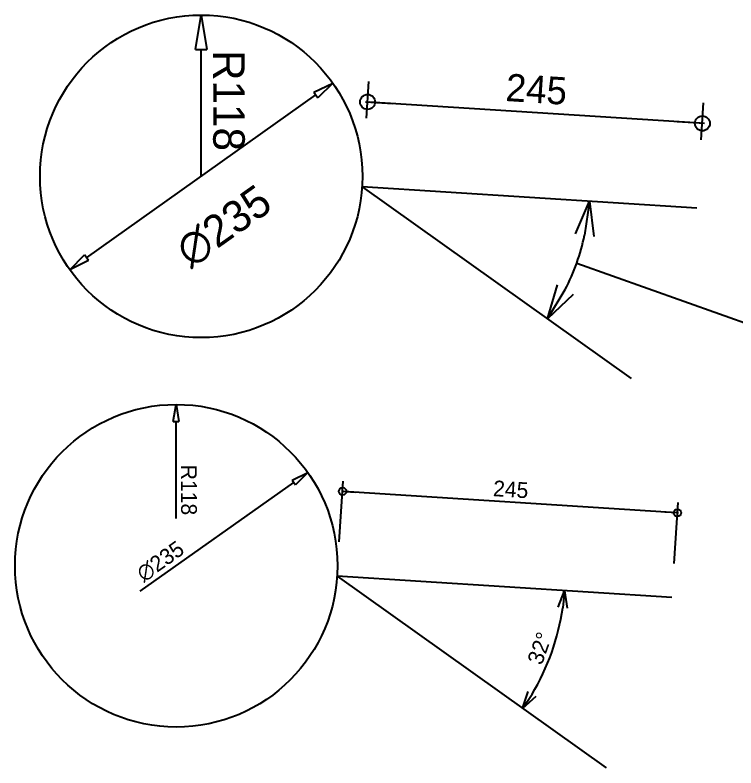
# Model space of a CAD drawing. Extents: x 21989624 to 22000637, y 63564677 to 63589482.
# Drawn here: x 21995311 to 21995836, y 63585097 to 63585646 of the extents above; entities that cross this region are included whole.
import ezdxf

# ---------------------------------------------------------------- set-up
doc = ezdxf.new("R2010")
doc.units = 0
doc.header["$LTSCALE"] = 10
doc.layers.add('2', color=142, linetype='Continuous')
doc.layers.add('DIM', color=2, linetype='Continuous')
doc.styles.add('TXT', font='txt')
doc.dimstyles.new('100', dxfattribs={"dimtxt": 20, "dimasz": 1.5, "dimexe": 15, "dimexo": 50, "dimgap": 7, "dimtad": 1, "dimdec": 0, "dimzin": 1, "dimdsep": 46, "dimtxsty": 'TXT', "dimblk1": 'TT', "dimblk2": 'TT', "dimsah": 1, "dimcen": 20, "dimclrd": 2, "dimclre": 2, "dimclrt": 64, "dimadec": 0, "dimazin": 0, "dimtfac": 0.008, "dimtdec": 0, "dimtix": 1, "dimtofl": 0, "dimtmove": 2, "dimatfit": 2, "dimldrblk": 'TT', "dimfxl": 1, "dimtvp": 0.02, "dimtolj": 1, "dimtzin": 13, "dimarcsym": 0})
doc.dimstyles.new('100$2', dxfattribs={"dimtxt": 23, "dimasz": 25, "dimexe": 15, "dimexo": 50, "dimgap": 7, "dimtad": 1, "dimdec": 0, "dimzin": 1, "dimdsep": 46, "dimtxsty": 'TXT', "dimblk": 'OPEN30', "dimcen": 20, "dimclrd": 2, "dimclre": 2, "dimclrt": 64, "dimadec": 0, "dimazin": 0, "dimtfac": 0.008, "dimtdec": 0, "dimtofl": 0, "dimtmove": 1, "dimatfit": 2, "dimldrblk": 'OPEN30', "dimfxl": 1, "dimtvp": 0.02, "dimtolj": 1, "dimtzin": 13, "dimarcsym": 0})
doc.dimstyles.new('100$3', dxfattribs={"dimtxt": 23, "dimasz": 15, "dimexe": 15, "dimexo": 50, "dimgap": 7, "dimtad": 1, "dimdec": 0, "dimzin": 1, "dimdsep": 46, "dimtxsty": 'TXT', "dimblk": 'CLOSEDBLANK', "dimcen": 20, "dimclrd": 2, "dimclre": 2, "dimclrt": 64, "dimadec": 0, "dimazin": 0, "dimtfac": 0.008, "dimtdec": 0, "dimtofl": 0, "dimtmove": 2, "dimatfit": 2, "dimldrblk": 'CLOSEDBLANK', "dimfxl": 1, "dimtvp": 0.02, "dimtolj": 1, "dimtzin": 13, "dimarcsym": 0})
doc.dimstyles.new('100$4', dxfattribs={"dimtxt": 23, "dimasz": 25, "dimexe": 15, "dimexo": 50, "dimgap": 7, "dimtad": 1, "dimdec": 0, "dimzin": 1, "dimdsep": 46, "dimtxsty": 'TXT', "dimblk1": 'TT', "dimblk2": 'CLOSEDBLANK', "dimsah": 1, "dimcen": 20, "dimclrd": 2, "dimclre": 2, "dimclrt": 64, "dimadec": 0, "dimazin": 0, "dimtfac": 0.008, "dimtdec": 0, "dimtofl": 0, "dimtmove": 2, "dimatfit": 2, "dimldrblk": 'TT', "dimfxl": 1, "dimtvp": 0.02, "dimtolj": 1, "dimtzin": 13, "dimarcsym": 0})
doc.dimstyles.new('50', dxfattribs={"dimscale": 0.5, "dimtxt": 23, "dimasz": 1.5, "dimexe": 15, "dimexo": 50, "dimgap": 7, "dimtad": 1, "dimdec": 0, "dimzin": 1, "dimdsep": 46, "dimtxsty": 'TXT', "dimblk1": 'TT', "dimblk2": 'TT', "dimsah": 1, "dimcen": 20, "dimclrd": 2, "dimclre": 2, "dimclrt": 64, "dimadec": 0, "dimazin": 0, "dimtfac": 0.008, "dimtdec": 0, "dimtofl": 0, "dimtmove": 1, "dimatfit": 2, "dimldrblk": 'TT', "dimfxl": 1, "dimtvp": 0.02, "dimtolj": 1, "dimtzin": 13, "dimarcsym": 0})
doc.dimstyles.new('50$2', dxfattribs={"dimscale": 0.5, "dimtxt": 23, "dimasz": 25, "dimexe": 15, "dimexo": 50, "dimgap": 7, "dimtad": 1, "dimdec": 0, "dimzin": 1, "dimdsep": 46, "dimtxsty": 'TXT', "dimblk": 'OPEN30', "dimcen": 20, "dimclrd": 2, "dimclre": 2, "dimclrt": 64, "dimadec": 0, "dimazin": 0, "dimtfac": 0.008, "dimtdec": 0, "dimtofl": 0, "dimtmove": 1, "dimatfit": 2, "dimldrblk": 'OPEN30', "dimfxl": 1, "dimtvp": 0.02, "dimtolj": 1, "dimtzin": 13, "dimarcsym": 0})
doc.dimstyles.new('50$3', dxfattribs={"dimscale": 0.5, "dimtxt": 23, "dimasz": 25, "dimexe": 15, "dimexo": 50, "dimgap": 7, "dimtad": 1, "dimdec": 0, "dimzin": 1, "dimdsep": 46, "dimtxsty": 'TXT', "dimblk": 'CLOSEDBLANK', "dimcen": 20, "dimclrd": 2, "dimclre": 2, "dimclrt": 64, "dimadec": 0, "dimazin": 0, "dimtfac": 0.008, "dimtdec": 0, "dimtofl": 0, "dimtmove": 1, "dimatfit": 2, "dimldrblk": 'CLOSEDBLANK', "dimfxl": 1, "dimtvp": 0.02, "dimtolj": 1, "dimtzin": 13, "dimarcsym": 0})
doc.dimstyles.new('50$4', dxfattribs={"dimscale": 0.5, "dimtxt": 23, "dimasz": 25, "dimexe": 15, "dimexo": 50, "dimgap": 7, "dimtad": 1, "dimdec": 0, "dimzin": 1, "dimdsep": 46, "dimtxsty": 'TXT', "dimblk1": 'TT', "dimblk2": 'CLOSEDBLANK', "dimsah": 1, "dimcen": 20, "dimclrd": 2, "dimclre": 2, "dimclrt": 64, "dimadec": 0, "dimazin": 0, "dimtfac": 0.008, "dimtdec": 0, "dimtofl": 0, "dimtmove": 1, "dimatfit": 2, "dimldrblk": 'TT', "dimfxl": 1, "dimtvp": 0.02, "dimtolj": 1, "dimtzin": 13, "dimarcsym": 0})

# ---------------------------------------------------------------- blocks, each defined once
blk = doc.blocks.new('_ClosedBlank')
at = {"layer": '2', "color": 0, "lineweight": -2}
for p, q in [((-1, 0.167), (0, 0)), ((-1, 0.167), (-1, -0.167)), ((0, 0), (-1, -0.167))]:
    blk.add_line(p, q, dxfattribs=at)
blk = doc.blocks.new('*D102')
at = {"layer": 'Defpoints', "color": 0, "transparency": 16777216}
for p in [(21995428.02, 63585362.15), (21995428.14, 63585244.58)]:
    blk.add_point(p, dxfattribs=at)
at = {"layer": 'DIM', "color": 2, "lineweight": -2, "transparency": 16777216}
blk.add_line((21995428.11, 63585279.07), (21995428.03, 63585349.65), dxfattribs=at)
at = {"layer": 'DIM', "color": 2, "lineweight": -2, "transparency": 16777216, "xscale": 12.5, "yscale": 12.5, "zscale": 12.5, "rotation": 90.06084873051539}
blk.add_blockref('_ClosedBlank', (21995428.02, 63585362.15), dxfattribs=at)
at = {"layer": 'DIM', "color": 64, "transparency": 16777216, "insert": (21995437.33, 63585299.83), "char_height": 11.5, "attachment_point": 5, "rotation": 270.0608, "style": 'TXT'}
blk.add_mtext('\\A1;R118', dxfattribs=at)
blk = doc.blocks.new('TT')
at = {"color": 2}
blk.add_line((1, 0), (-12.269, 0), dxfattribs=at)
blk.add_circle((0, 0), 3.632, dxfattribs=at)
blk = doc.blocks.new('_Open30')
at = {"layer": '2', "color": 0, "lineweight": -2}
for p, q in [((-1, 0.268), (0, 0)), ((0, 0), (-1, -0.268)), ((0, 0), (-1, 0))]:
    blk.add_line(p, q, dxfattribs=at)
blk = doc.blocks.new('*D61')
at = {"layer": 'Defpoints', "color": 0, "transparency": 16777216}
for p in [(21995545.47, 63585237.05), (21995545.47, 63585237.05), (21995789.64, 63585221.37), (21995696.15, 63585167.16), (21995741.59, 63585097.22)]:
    blk.add_point(p, dxfattribs=at)
at = {"layer": 'DIM', "color": 2, "lineweight": -2, "transparency": 16777216}
blk.add_arc((21995545.47, 63585237.05), 166.1, 328.8267, 352.0146, dxfattribs=at)
at = {"layer": 'DIM', "color": 2, "lineweight": -2, "transparency": 16777216, "xscale": 12.5, "yscale": 12.5, "zscale": 12.5}
for p, rotation in [((21995711.23, 63585226.41), 84.1710118073731), ((21995680.72, 63585140.62), 236.6702288590227)]:
    blk.add_blockref('_Open30', p, dxfattribs=dict(at, rotation=rotation))
at = {"layer": 'DIM', "color": 64, "transparency": 16777216, "insert": (21995693.25, 63585184.48), "char_height": 11.5, "attachment_point": 5, "rotation": 70.4206, "style": 'TXT'}
blk.add_mtext('\\A1;32°', dxfattribs=at)
blk = doc.blocks.new('*D62')
at = {"layer": 'Defpoints', "color": 0, "transparency": 16777216}
for p in [(21995549.43, 63585298.82), (21995545.47, 63585237.05), (21995789.64, 63585221.37)]:
    blk.add_point(p, dxfattribs=at)
at = {"layer": 'DIM', "color": 2, "lineweight": -2, "transparency": 16777216}
for p, q in [((21995547.07, 63585262), (21995549.91, 63585306.31)), ((21995792.86, 63585283.2), (21995550.18, 63585298.77)), ((21995791.24, 63585246.32), (21995794.08, 63585290.64))]:
    blk.add_line(p, q, dxfattribs=at)
at = {"layer": 'DIM', "color": 2, "lineweight": -2, "transparency": 16777216, "xscale": 0.75, "yscale": 0.75, "zscale": 0.75}
for p, rotation in [((21995549.43, 63585298.82), 176.3274521701848), ((21995793.6, 63585283.15), 356.3274521701848)]:
    blk.add_blockref('TT', p, dxfattribs=dict(at, rotation=rotation))
at = {"layer": 'DIM', "color": 64, "transparency": 16777216, "insert": (21995672.11, 63585300.22), "char_height": 11.5, "attachment_point": 5, "rotation": 356.3275, "style": 'TXT'}
blk.add_mtext('\\A1;245', dxfattribs=at)
blk = doc.blocks.new('*D71')
at = {"layer": 'Defpoints', "color": 0, "transparency": 16777216}
for p in [(21995524.04, 63585312.59), (21995332.25, 63585176.56)]:
    blk.add_point(p, dxfattribs=at)
at = {"layer": 'DIM', "color": 2, "lineweight": -2, "transparency": 16777216}
blk.add_line((21995401.9, 63585225.97), (21995513.84, 63585305.36), dxfattribs=at)
at = {"layer": 'DIM', "color": 2, "lineweight": -2, "transparency": 16777216, "xscale": 12.5, "yscale": 12.5, "zscale": 12.5, "rotation": 35.3479200483193}
blk.add_blockref('_ClosedBlank', (21995524.04, 63585312.59), dxfattribs=at)
at = {"layer": 'DIM', "color": 64, "transparency": 16777216, "insert": (21995416.6, 63585247.73), "char_height": 11.5, "attachment_point": 5, "rotation": 35.3479, "style": 'TXT'}
blk.add_mtext('\\A1;∅235', dxfattribs=at)
blk = doc.blocks.new('*D72')
at = {"layer": 'Defpoints', "color": 0, "transparency": 16777216}
for p in [(21995563.69, 63585520.88), (21995563.69, 63585520.88), (21995807.86, 63585505.21), (21995714.37, 63585450.99), (21995759.81, 63585381.06)]:
    blk.add_point(p, dxfattribs=at)
at = {"layer": 'DIM', "color": 2, "lineweight": -2, "transparency": 16777216}
blk.add_line((21995720.18, 63585465.22), (21995862.99, 63585414.42), dxfattribs=at)
blk.add_arc((21995563.69, 63585520.88), 166.1, 333.1457, 347.6956, dxfattribs=at)
at = {"layer": 'DIM', "color": 2, "lineweight": -2, "transparency": 16777216, "xscale": 25, "yscale": 25, "zscale": 25}
for p, rotation in [((21995729.44, 63585510.24), 82.0115089908925), ((21995698.93, 63585424.46), 238.8297316723865)]:
    blk.add_blockref('_Open30', p, dxfattribs=dict(at, rotation=rotation))
at = {"layer": 'DIM', "color": 64, "transparency": 16777216, "insert": (21995880.42, 63585408.22), "char_height": 23, "attachment_point": 5, "rotation": 70.4206, "style": 'TXT'}
blk.add_mtext('\\A1;32°', dxfattribs=at)
blk = doc.blocks.new('*D73')
at = {"layer": 'Defpoints', "color": 0, "transparency": 16777216}
for p in [(21995567.65, 63585582.65), (21995563.69, 63585520.88), (21995807.86, 63585505.21)]:
    blk.add_point(p, dxfattribs=at)
at = {"layer": 'DIM', "color": 2, "lineweight": -2, "transparency": 16777216}
for p, q in [((21995566.89, 63585570.78), (21995568.61, 63585597.62)), ((21995810.32, 63585567.08), (21995569.15, 63585582.56)), ((21995811.06, 63585555.1), (21995812.78, 63585581.95))]:
    blk.add_line(p, q, dxfattribs=at)
at = {"layer": 'DIM', "color": 2, "lineweight": -2, "transparency": 16777216, "xscale": 1.5, "yscale": 1.5, "zscale": 1.5}
for p, rotation in [((21995567.65, 63585582.65), 176.3274521701848), ((21995811.82, 63585566.98), 356.3274521701848)]:
    blk.add_blockref('TT', p, dxfattribs=dict(at, rotation=rotation))
at = {"layer": 'DIM', "color": 64, "transparency": 16777216, "insert": (21995690.83, 63585591.78), "char_height": 20, "attachment_point": 5, "rotation": 356.3275, "style": 'TXT'}
blk.add_mtext('\\A1;245', dxfattribs=at)
blk = doc.blocks.new('*D74')
at = {"layer": 'Defpoints', "color": 0, "transparency": 16777216}
for p in [(21995446.24, 63585645.98), (21995446.36, 63585528.41)]:
    blk.add_point(p, dxfattribs=at)
at = {"layer": 'DIM', "color": 2, "lineweight": -2, "transparency": 16777216}
blk.add_line((21995446.36, 63585528.41), (21995446.26, 63585620.98), dxfattribs=at)
at = {"layer": 'DIM', "color": 2, "lineweight": -2, "transparency": 16777216, "xscale": 25, "yscale": 25, "zscale": 25, "rotation": 90.06084873051539}
blk.add_blockref('_ClosedBlank', (21995446.24, 63585645.98), dxfattribs=at)
at = {"layer": 'DIM', "color": 64, "transparency": 16777216, "insert": (21995466.41, 63585583.67), "char_height": 23, "attachment_point": 5, "rotation": 270.0608, "style": 'TXT'}
blk.add_mtext('\\A1;R118', dxfattribs=at)
blk = doc.blocks.new('*D75')
at = {"layer": 'Defpoints', "color": 0, "transparency": 16777216}
for p in [(21995542.25, 63585596.43), (21995350.47, 63585460.39)]:
    blk.add_point(p, dxfattribs=at)
at = {"layer": 'DIM', "color": 2, "lineweight": -2, "transparency": 16777216}
blk.add_line((21995362.7, 63585469.07), (21995530.02, 63585587.75), dxfattribs=at)
at = {"layer": 'DIM', "color": 2, "lineweight": -2, "transparency": 16777216, "xscale": 15, "yscale": 15, "zscale": 15}
for p, rotation in [((21995542.25, 63585596.43), 35.34792004980007), ((21995350.47, 63585460.39), 215.3479200498001)]:
    blk.add_blockref('_ClosedBlank', p, dxfattribs=dict(at, rotation=rotation))
at = {"layer": 'DIM', "color": 64, "transparency": 16777216, "insert": (21995462.88, 63585492.01), "char_height": 23, "attachment_point": 5, "rotation": 35.3479, "style": 'TXT'}
blk.add_mtext('\\A1;∅235', dxfattribs=at)

msp = doc.modelspace()

# ---------------------------------------------------------------- linework, layer by layer
at = {"layer": '2'}
for p, q in [((21995807.86, 63585505.21), (21995563.69, 63585520.88)), ((21995563.69, 63585520.88), (21995759.81, 63585381.06)), ((21995789.64, 63585221.37), (21995545.47, 63585237.05)), ((21995545.47, 63585237.05), (21995741.59, 63585097.22))]:
    msp.add_line(p, q, dxfattribs=at)
for centre in [(21995446.36, 63585528.41), (21995428.14, 63585244.58)]:
    msp.add_circle(centre, 117.57, dxfattribs=at)

# ---------------------------------------------------------------- dimensions: what is measured, and where the dimension line sits
at = {"layer": 'DIM'}
for center, mpoint, dimstyle, picture, middle in [((21995446.36, 63585528.41), (21995446.24, 63585645.98), '100$4', '*D74', (21995466.41, 63585583.67)), ((21995428.14, 63585244.58), (21995428.02, 63585362.15), '50$4', '*D102', (21995428.08, 63585299.82))]:
    dim = msp.add_radius_dim(center=center, mpoint=mpoint, dimstyle=dimstyle, dxfattribs=at)
    dim.commit()
    dim.dimension.update_dxf_attribs({"geometry": picture, "text_midpoint": middle, "dimtype": 164})
for base, p1, p2, dimstyle, picture, middle in [((21995567.65, 63585582.65), (21995807.86, 63585505.21), (21995563.69, 63585520.88), '100', '*D73', (21995690.83, 63585591.78)), ((21995549.43, 63585298.82), (21995789.64, 63585221.37), (21995545.47, 63585237.05), '50', '*D62', (21995672.11, 63585300.22))]:
    dim = msp.add_linear_dim(base=base, p1=p1, p2=p2, angle=356.3275, dimstyle=dimstyle, dxfattribs=at)
    dim.commit()
    dim.dimension.update_dxf_attribs({"geometry": picture, "text_midpoint": middle})
for p1, p2, dimstyle, picture, middle in [((21995350.47, 63585460.39), (21995542.25, 63585596.43), '100$3', '*D75', (21995462.88, 63585492.01)), ((21995332.25, 63585176.56), (21995524.04, 63585312.59), '50$3', '*D71', (21995421.96, 63585240.19))]:
    dim = msp.add_diameter_dim_2p(p1=p1, p2=p2, dimstyle=dimstyle, dxfattribs=at)
    dim.commit()
    dim.dimension.update_dxf_attribs({"geometry": picture, "text_midpoint": middle, "dimtype": 163})
for base, line1, line2, dimstyle, picture, middle in [((21995714.37, 63585450.99), ((21995563.69, 63585520.88), (21995759.81, 63585381.06)), ((21995807.86, 63585505.21), (21995563.69, 63585520.88)), '100$2', '*D72', (21995880.42, 63585408.22)), ((21995696.15, 63585167.16), ((21995545.47, 63585237.05), (21995741.59, 63585097.22)), ((21995789.64, 63585221.37), (21995545.47, 63585237.05)), '50$2', '*D61', (21995693.25, 63585184.48))]:
    dim = msp.add_angular_dim_2l(base=base, line1=line1, line2=line2, dimstyle=dimstyle, dxfattribs=at)
    dim.commit()
    dim.dimension.update_dxf_attribs({"geometry": picture, "text_midpoint": middle})

doc.saveas('drawing.dxf')
